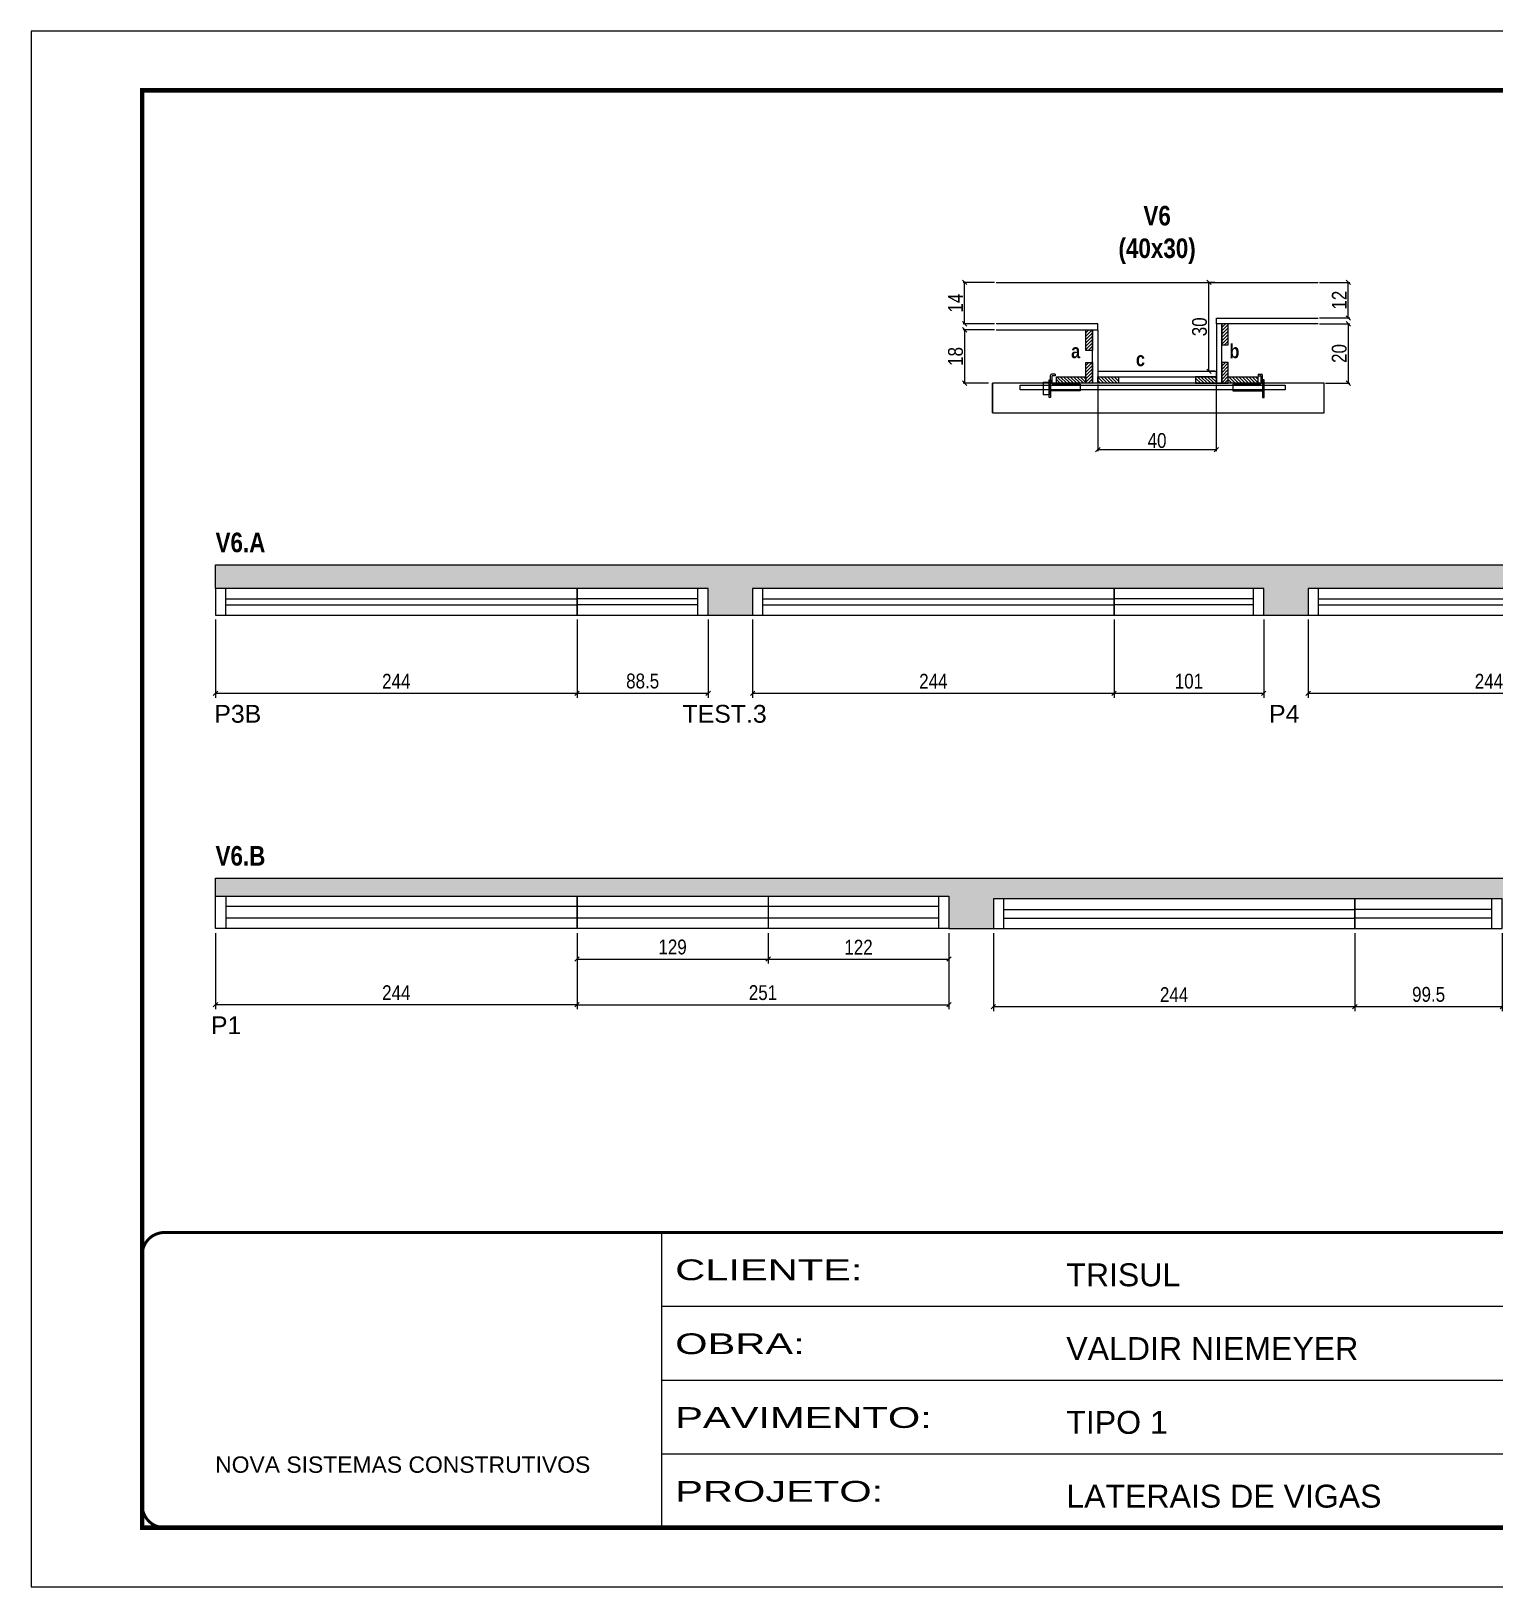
# Model space of a CAD drawing. Extents: x 3330 to 22105, y 1197 to 30204.
# Drawn here: x 6513 to 7501, y 26466 to 27516 of the extents above; entities that cross this region are included whole.
import ezdxf

# ---------------------------------------------------------------- set-up
doc = ezdxf.new("R2010")
doc.units = 0
doc.linetypes.add('CONTINUO', pattern=[0])
doc.linetypes.add('DASHED', pattern=[0.75, 0.5, -0.25])
for name, color, linetype in [('5', 5, 'Continuous'), ('barrote', 251, 'Continuous'), ('COTA', 241, 'Continuous'), ('detalhes', 4, 'Continuous'), ('NOMENCLATURA', 7, 'Continuous'), ('Painéis', 200, 'Continuous'), ('presilha', 1, 'Continuous'), ('SARR_2.2x10', 60, 'Continuous'), ('SARR_2.2x7', 40, 'Continuous')]:
    doc.layers.add(name, color=color, linetype=linetype)
for name, color, linetype, lineweight in [('CONCRETO', 251, 'Continuous', 25), ('Folhas', 255, 'Continuous', 9), ('SARRAFO DE PRESSAO', 251, 'DASHED', 9), ('SCO-___-LAJ', 2, 'Continuous', 0)]:
    doc.layers.add(name, color=color, linetype=linetype, lineweight=lineweight)
doc.styles.add('ARIAL', font='arial.ttf')
doc.styles.add('COTA TECNICA', font='techl___.ttf', dxfattribs={"height": 10})
doc.styles.add('COTA TECNICA 2X', font='techl___.ttf', dxfattribs={"height": 10})
doc.styles.get("Standard").update_dxf_attribs({"font": 'arial.ttf'})
doc.styles.add('TECNICA', font='techb___.ttf', dxfattribs={"height": 10})
doc.styles.add('Tecnologia', font='')
doc.styles.get('Tecnologia').set_extended_font_data('Forgotten Futurist')
doc.dimstyles.new('PAINEL', dxfattribs={"dimtxt": 10, "dimasz": 3, "dimexe": 3, "dimexo": 3, "dimgap": 3, "dimtad": 1, "dimdec": 1, "dimzin": 12, "dimdsep": 46, "dimtxsty": 'COTA TECNICA', "dimblk1": 'OBLIQUE', "dimblk2": 'OBLIQUE', "dimsah": 1, "dimcen": 0.9, "dimclrd": 4, "dimclre": 4, "dimclrt": 240, "dimadec": 1, "dimazin": 3, "dimtfac": 1, "dimtdec": 1, "dimtmove": 0, "dimatfit": 3, "dimfxl": 1, "dimtolj": 1, "dimtzin": 12, "dimarcsym": 0})
doc.dimstyles.new('SECAO', dxfattribs={"dimscale": 0.333333, "dimtxt": 5, "dimasz": 9, "dimexe": 3, "dimexo": 3, "dimgap": 3, "dimtad": 1, "dimdec": 1, "dimlfac": 0.5, "dimzin": 12, "dimdsep": 46, "dimtxsty": 'COTA TECNICA 2X', "dimblk1": 'OBLIQUE', "dimblk2": 'OBLIQUE', "dimsah": 1, "dimcen": 0.9, "dimclrd": 4, "dimclre": 4, "dimclrt": 240, "dimadec": 1, "dimazin": 3, "dimtfac": 1, "dimtdec": 1, "dimtmove": 0, "dimatfit": 3, "dimfxl": 1, "dimtolj": 1, "dimtzin": 12, "dimarcsym": 0})
pattern_1 = [(225, (130833.3964, 60406.6908), (1.122532015, -1.122532015), [])]

# ---------------------------------------------------------------- blocks, each defined once
blk = doc.blocks.new('9999999999')
at = {"color": 30, "linetype": 'CONTINUO'}
for p, q in [((98564.6, 34230.2), (98564.6, 34429.4)), ((98564.6, 34379.6), (99584, 34379.6)), ((98564.6, 34329.8), (99488, 34329.8)), ((98564.6, 34280), (99488, 34280))]:
    blk.add_line(p, q, dxfattribs=at)
at = {"color": 30, "linetype": 'CONTINUO', "const_width": 2}
blk.add_lwpolyline([(99584, 34230.2), (99584, 34414.4, 0.414214), (99569, 34429.4), (98229, 34429.4, 0.414214), (98214, 34414.4), (98214, 34245.2, 0.414214), (98229, 34230.2), (99584, 34230.2)], format="xyb", dxfattribs=at)
at = {"layer": 'Folhas'}
blk.add_lwpolyline([(98139, 34190.2), (99624, 34190.2), (99624, 35240.2), (98139, 35240.2)], close=True, dxfattribs=at)
at = {"layer": 'Folhas', "color": 30, "const_width": 3}
blk.add_lwpolyline([(98214, 34230.2), (99584, 34230.2), (99584, 35200.2), (98214, 35200.2)], close=True, dxfattribs=at)
at = {"color": 7, "linetype": 'Continuous', "ltscale": 5, "style": 'ARIAL'}
for s, height, p in [('TRISUL', 15.48, (98837.7, 34393.1)), ('VALDIR NIEMEYER', 15.483, (98837.7, 34343.3)), ('TIPO 1', 15.48, (98837.7, 34293.5)), ('NOVA SISTEMAS CONSTRUTIVOS', 11.059, (98263.2, 34267.2)), ('LATERAIS DE VIGAS', 15.483, (98837.7, 34243.7))]:
    blk.add_text(s, height=height, dxfattribs=at).set_placement(p)
at = {"layer": 'Folhas', "color": 7, "style": 'Tecnologia', "width": 1.5}
for s, p in [('CLIENTE:', (98573.7, 34397.2)), ('OBRA:', (98573.7, 34347.3)), ('PAVIMENTO:', (98573.7, 34297.5)), ('PROJETO:', (98573.7, 34247.7))]:
    blk.add_text(s, height=14, dxfattribs=at).set_placement(p)
blk = doc.blocks.new('PRESILHA METÁLICA 1')
at = {"layer": 'presilha'}
for p, q in [((7.5, 10.6), (7.5, 19.9)), ((12, 21), (8.6, 21)), ((9, 11.6), (9, 18.9)), ((12, 19.5), (9.6, 19.5)), ((12, 21), (12, 19.5)), ((0, 13), (6, 13)), ((0, 13), (0, 0)), ((6, 0), (0, 0)), ((6, 15.5), (7.5, 15.5)), ((6, -2.5), (6, 15.5)), ((6, 13), (6, 0)), ((7.5, 15.5), (7.5, -2.5)), ((37.5, 4.1), (7.5, 4.1)), ((37.5, 11), (9.6, 11)), ((37.5, 11), (37.5, 4.1)), ((7.5, -2.5), (6, -2.5))]:
    blk.add_line(p, q, dxfattribs=at)
for centre, radius, start, end in [((8.6, 19.9), 1.14, 90, 180), ((9.6, 18.9), 0.57, 90, 180), ((9.6, 11.6), 0.57, 180, 270)]:
    blk.add_arc(centre, radius, start, end, dxfattribs=at)
blk = doc.blocks.new('PRESILHA METÁLICA 2')
at = {"layer": 'presilha'}
for p, q in [((-5.2, 23.5), (-5.2, 22)), ((-5.2, 23.5), (-1.9, 23.5)), ((-5.2, 22), (-2.8, 22)), ((-2.2, 14.1), (-2.2, 21.4)), ((0.8, 18), (-0.8, 18)), ((-0.8, 18), (-0.8, 0)), ((-0.8, 14.6), (-0.8, 22.4)), ((0.8, 0), (0.8, 18)), ((-30.8, 13.5), (-30.8, 6.6)), ((-30.8, 13.5), (-2.8, 13.5)), ((-30.8, 6.6), (-0.8, 6.6)), ((-0.8, 0), (0.8, 0))]:
    blk.add_line(p, q, dxfattribs=at)
for centre, radius, start, end in [((-2.8, 21.4), 0.57, 0, 90), ((-1.9, 22.4), 1.14, 0, 90), ((-2.8, 14.1), 0.57, 270, 0)]:
    blk.add_arc(centre, radius, start, end, dxfattribs=at)
blk = doc.blocks.new('_Oblique')
at = {"color": 0, "linetype": 'ByBlock', "lineweight": -2}
blk.add_line((-0.5, -0.5), (0.5, 0.5), dxfattribs=at)
blk = doc.blocks.new('*D1849')
at = {"layer": 'COTA', "color": 4, "lineweight": -2, "transparency": 16777216}
for p, q in [((7382.9, 27318.4), (7403.3, 27318.4)), ((7402.3, 27318.4), (7402.3, 27278.4)), ((7387, 27278.4), (7403.3, 27278.4))]:
    blk.add_line(p, q, dxfattribs=at)
at = {"layer": 'Defpoints', "color": 0, "transparency": 16777216}
for p in [(7381.9, 27318.4), (7386, 27278.4), (7402.3, 27278.4)]:
    blk.add_point(p, dxfattribs=at)
at = {"layer": 'COTA', "color": 4, "lineweight": -2, "transparency": 16777216, "xscale": 3, "yscale": 3, "zscale": 3}
for p, rotation in [((7402.3, 27318.4), 90), ((7402.3, 27278.4), 270)]:
    blk.add_blockref('_Oblique', p, dxfattribs=dict(at, rotation=rotation))
at = {"layer": 'COTA', "color": 240, "transparency": 16777216, "insert": (7396.2, 27298.4), "char_height": 10, "attachment_point": 5, "rotation": 90, "style": 'COTA TECNICA 2X'}
blk.add_mtext('\\A1;20', dxfattribs=at)
blk = doc.blocks.new('*D1850')
at = {"layer": 'COTA', "color": 4, "lineweight": -2, "transparency": 16777216}
for p, q in [((7382.9, 27346.4), (7403.3, 27346.4)), ((7402.3, 27322.4), (7402.3, 27346.4)), ((7382.9, 27322.4), (7403.3, 27322.4))]:
    blk.add_line(p, q, dxfattribs=at)
at = {"layer": 'Defpoints', "color": 0, "transparency": 16777216}
for p in [(7381.9, 27346.4), (7402.3, 27346.4), (7381.9, 27322.4, 0)]:
    blk.add_point(p, dxfattribs=at)
at = {"layer": 'COTA', "color": 4, "lineweight": -2, "transparency": 16777216, "xscale": 3, "yscale": 3, "zscale": 3}
for p, rotation in [((7402.3, 27346.4), 90), ((7402.3, 27322.4), 270)]:
    blk.add_blockref('_Oblique', p, dxfattribs=dict(at, rotation=rotation))
at = {"layer": 'COTA', "color": 240, "transparency": 16777216, "insert": (7396.2, 27334.4), "char_height": 10, "attachment_point": 5, "rotation": 90, "style": 'COTA TECNICA 2X'}
blk.add_mtext('\\A1;12', dxfattribs=at)
blk = doc.blocks.new('*D1851')
at = {"layer": 'COTA', "color": 4, "lineweight": -2, "transparency": 16777216}
for p, q in [((7163.5, 27314.4), (7142.3, 27314.4)), ((7143.3, 27314.4), (7143.3, 27278.4)), ((7159.4, 27278.4), (7142.3, 27278.4))]:
    blk.add_line(p, q, dxfattribs=at)
at = {"layer": 'Defpoints', "color": 0, "transparency": 16777216}
for p in [(7164.5, 27314.4), (7143.3, 27278.4), (7160.4, 27278.4)]:
    blk.add_point(p, dxfattribs=at)
at = {"layer": 'COTA', "color": 4, "lineweight": -2, "transparency": 16777216, "xscale": 3, "yscale": 3, "zscale": 3}
for p, rotation in [((7143.3, 27314.4), 90), ((7143.3, 27278.4), 270)]:
    blk.add_blockref('_Oblique', p, dxfattribs=dict(at, rotation=rotation))
at = {"layer": 'COTA', "color": 240, "transparency": 16777216, "insert": (7137.2, 27296.4), "char_height": 10, "attachment_point": 5, "rotation": 90, "style": 'COTA TECNICA 2X'}
blk.add_mtext('\\A1;18', dxfattribs=at)
blk = doc.blocks.new('*D1852')
at = {"layer": 'COTA', "color": 4, "lineweight": -2, "transparency": 16777216}
for p, q in [((7312.2, 27346.4), (7307.2, 27346.4)), ((7308.2, 27286.4), (7308.2, 27346.4)), ((7312.2, 27286.4), (7307.2, 27286.4))]:
    blk.add_line(p, q, dxfattribs=at)
at = {"layer": 'Defpoints', "color": 0, "transparency": 16777216}
for p in [(7308.2, 27346.4), (7313.2, 27346.4), (7313.2, 27286.4)]:
    blk.add_point(p, dxfattribs=at)
at = {"layer": 'COTA', "color": 4, "lineweight": -2, "transparency": 16777216, "xscale": 3, "yscale": 3, "zscale": 3}
for p, rotation in [((7308.2, 27346.4), 90), ((7308.2, 27286.4), 270)]:
    blk.add_blockref('_Oblique', p, dxfattribs=dict(at, rotation=rotation))
at = {"layer": 'COTA', "color": 240, "transparency": 16777216, "insert": (7301.9, 27316.4), "char_height": 10, "attachment_point": 5, "rotation": 90, "style": 'COTA TECNICA 2X'}
blk.add_mtext('\\A1;30', dxfattribs=at)
blk = doc.blocks.new('*D1853')
at = {"layer": 'COTA', "color": 4, "lineweight": -2, "transparency": 16777216}
for p, q in [((7163.5, 27346.4), (7142.3, 27346.4)), ((7143.3, 27318.4), (7143.3, 27346.4)), ((7163.5, 27318.4), (7142.3, 27318.4))]:
    blk.add_line(p, q, dxfattribs=at)
at = {"layer": 'Defpoints', "color": 0, "transparency": 16777216}
for p in [(7143.3, 27346.4), (7164.5, 27346.4), (7164.5, 27318.4)]:
    blk.add_point(p, dxfattribs=at)
at = {"layer": 'COTA', "color": 4, "lineweight": -2, "transparency": 16777216, "xscale": 3, "yscale": 3, "zscale": 3}
for p, rotation in [((7143.3, 27346.4), 90), ((7143.3, 27318.4), 270)]:
    blk.add_blockref('_Oblique', p, dxfattribs=dict(at, rotation=rotation))
at = {"layer": 'COTA', "color": 240, "transparency": 16777216, "insert": (7137.2, 27332.4), "char_height": 10, "attachment_point": 5, "rotation": 90, "style": 'COTA TECNICA 2X'}
blk.add_mtext('\\A1;14', dxfattribs=at)
blk = doc.blocks.new('*D1854')
at = {"layer": 'COTA', "color": 4, "lineweight": -2, "transparency": 16777216}
for p, q in [((7233.2, 27277.4), (7233.2, 27232.5)), ((7313.2, 27277.4), (7313.2, 27232.5)), ((7233.2, 27233.5), (7313.2, 27233.5))]:
    blk.add_line(p, q, dxfattribs=at)
at = {"layer": 'Defpoints', "color": 0, "transparency": 16777216}
for p in [(7233.2, 27278.4), (7313.2, 27278.4), (7313.2, 27233.5)]:
    blk.add_point(p, dxfattribs=at)
at = {"layer": 'COTA', "color": 4, "lineweight": -2, "transparency": 16777216, "xscale": 3, "yscale": 3, "zscale": 3, "rotation": 180}
blk.add_blockref('_Oblique', (7233.2, 27233.5), dxfattribs=at)
at = {"layer": 'COTA', "color": 4, "lineweight": -2, "transparency": 16777216, "xscale": 3, "yscale": 3, "zscale": 3}
blk.add_blockref('_Oblique', (7313.2, 27233.5), dxfattribs=at)
at = {"layer": 'COTA', "color": 240, "transparency": 16777216, "insert": (7273.2, 27239.6), "char_height": 10, "attachment_point": 5, "style": 'COTA TECNICA 2X'}
blk.add_mtext('\\A1;40', dxfattribs=at)
blk = doc.blocks.new('*D1855')
at = {"layer": 'COTA', "color": 4, "linetype": 'ByBlock', "lineweight": -2, "transparency": 16777216}
for p, q in [((6637.7, 27118.8), (6637.7, 27066.1)), ((6881.7, 27118.8), (6881.7, 27066.1)), ((6637.7, 27069.1), (6881.7, 27069.1))]:
    blk.add_line(p, q, dxfattribs=at)
at = {"layer": 'Defpoints', "color": 0, "linetype": 'ByBlock', "transparency": 16777216}
for p in [(6637.7, 27121.8), (6881.7, 27121.8), (6881.7, 27069.1)]:
    blk.add_point(p, dxfattribs=at)
at = {"layer": 'COTA', "color": 4, "linetype": 'ByBlock', "lineweight": -2, "transparency": 16777216, "xscale": 3, "yscale": 3, "zscale": 3, "rotation": 180}
blk.add_blockref('_Oblique', (6637.7, 27069.1), dxfattribs=at)
at = {"layer": 'COTA', "color": 4, "linetype": 'ByBlock', "lineweight": -2, "transparency": 16777216, "xscale": 3, "yscale": 3, "zscale": 3}
blk.add_blockref('_Oblique', (6881.7, 27069.1), dxfattribs=at)
at = {"layer": 'COTA', "color": 240, "linetype": 'ByBlock', "transparency": 16777216, "insert": (6759.7, 27077.2), "char_height": 10, "attachment_point": 5, "style": 'COTA TECNICA'}
blk.add_mtext('\\A1;244', dxfattribs=at)
blk = doc.blocks.new('*D1856')
at = {"layer": 'COTA', "color": 4, "linetype": 'ByBlock', "lineweight": -2, "transparency": 16777216}
for p, q in [((6881.7, 27118.8), (6881.7, 27066.1)), ((6970.2, 27118.8), (6970.2, 27066.1)), ((6881.7, 27069.1), (6970.2, 27069.1))]:
    blk.add_line(p, q, dxfattribs=at)
at = {"layer": 'Defpoints', "color": 0, "linetype": 'ByBlock', "transparency": 16777216}
for p in [(6881.7, 27121.8), (6970.2, 27121.8), (6970.2, 27069.1)]:
    blk.add_point(p, dxfattribs=at)
at = {"layer": 'COTA', "color": 4, "linetype": 'ByBlock', "lineweight": -2, "transparency": 16777216, "xscale": 3, "yscale": 3, "zscale": 3, "rotation": 180}
blk.add_blockref('_Oblique', (6881.7, 27069.1), dxfattribs=at)
at = {"layer": 'COTA', "color": 4, "linetype": 'ByBlock', "lineweight": -2, "transparency": 16777216, "xscale": 3, "yscale": 3, "zscale": 3}
blk.add_blockref('_Oblique', (6970.2, 27069.1), dxfattribs=at)
at = {"layer": 'COTA', "color": 240, "linetype": 'ByBlock', "transparency": 16777216, "insert": (6926, 27077.3), "char_height": 10, "attachment_point": 5, "style": 'COTA TECNICA'}
blk.add_mtext('\\A1;88.5', dxfattribs=at)
blk = doc.blocks.new('*D1857')
at = {"layer": 'COTA', "color": 4, "linetype": 'ByBlock', "lineweight": -2, "transparency": 16777216}
for p, q in [((7000.2, 27118.8), (7000.2, 27066.1)), ((7244.2, 27118.8), (7244.2, 27066.1)), ((7000.2, 27069.1), (7244.2, 27069.1))]:
    blk.add_line(p, q, dxfattribs=at)
at = {"layer": 'Defpoints', "color": 0, "linetype": 'ByBlock', "transparency": 16777216}
for p in [(7000.2, 27121.8), (7244.2, 27121.8), (7244.2, 27069.1)]:
    blk.add_point(p, dxfattribs=at)
at = {"layer": 'COTA', "color": 4, "linetype": 'ByBlock', "lineweight": -2, "transparency": 16777216, "xscale": 3, "yscale": 3, "zscale": 3, "rotation": 180}
blk.add_blockref('_Oblique', (7000.2, 27069.1), dxfattribs=at)
at = {"layer": 'COTA', "color": 4, "linetype": 'ByBlock', "lineweight": -2, "transparency": 16777216, "xscale": 3, "yscale": 3, "zscale": 3}
blk.add_blockref('_Oblique', (7244.2, 27069.1), dxfattribs=at)
at = {"layer": 'COTA', "color": 240, "linetype": 'ByBlock', "transparency": 16777216, "insert": (7122.2, 27077.2), "char_height": 10, "attachment_point": 5, "style": 'COTA TECNICA'}
blk.add_mtext('\\A1;244', dxfattribs=at)
blk = doc.blocks.new('*D1858')
at = {"layer": 'COTA', "color": 4, "linetype": 'ByBlock', "lineweight": -2, "transparency": 16777216}
for p, q in [((7244.2, 27118.8), (7244.2, 27066.1)), ((7345.2, 27118.8), (7345.2, 27066.1)), ((7244.2, 27069.1), (7345.2, 27069.1))]:
    blk.add_line(p, q, dxfattribs=at)
at = {"layer": 'Defpoints', "color": 0, "linetype": 'ByBlock', "transparency": 16777216}
for p in [(7244.2, 27121.8), (7345.2, 27121.8), (7345.2, 27069.1)]:
    blk.add_point(p, dxfattribs=at)
at = {"layer": 'COTA', "color": 4, "linetype": 'ByBlock', "lineweight": -2, "transparency": 16777216, "xscale": 3, "yscale": 3, "zscale": 3, "rotation": 180}
blk.add_blockref('_Oblique', (7244.2, 27069.1), dxfattribs=at)
at = {"layer": 'COTA', "color": 4, "linetype": 'ByBlock', "lineweight": -2, "transparency": 16777216, "xscale": 3, "yscale": 3, "zscale": 3}
blk.add_blockref('_Oblique', (7345.2, 27069.1), dxfattribs=at)
at = {"layer": 'COTA', "color": 240, "linetype": 'ByBlock', "transparency": 16777216, "insert": (7294.7, 27077.2), "char_height": 10, "attachment_point": 5, "style": 'COTA TECNICA'}
blk.add_mtext('\\A1;101', dxfattribs=at)
blk = doc.blocks.new('*D1859')
at = {"layer": 'COTA', "color": 4, "linetype": 'ByBlock', "lineweight": -2, "transparency": 16777216}
for p, q in [((7375.2, 27118.8), (7375.2, 27066.1)), ((7619.2, 27118.8), (7619.2, 27066.1)), ((7375.2, 27069.1), (7619.2, 27069.1))]:
    blk.add_line(p, q, dxfattribs=at)
at = {"layer": 'Defpoints', "color": 0, "linetype": 'ByBlock', "transparency": 16777216}
for p in [(7375.2, 27121.8), (7619.2, 27121.8), (7619.2, 27069.1)]:
    blk.add_point(p, dxfattribs=at)
at = {"layer": 'COTA', "color": 4, "linetype": 'ByBlock', "lineweight": -2, "transparency": 16777216, "xscale": 3, "yscale": 3, "zscale": 3, "rotation": 180}
blk.add_blockref('_Oblique', (7375.2, 27069.1), dxfattribs=at)
at = {"layer": 'COTA', "color": 4, "linetype": 'ByBlock', "lineweight": -2, "transparency": 16777216, "xscale": 3, "yscale": 3, "zscale": 3}
blk.add_blockref('_Oblique', (7619.2, 27069.1), dxfattribs=at)
at = {"layer": 'COTA', "color": 240, "linetype": 'ByBlock', "transparency": 16777216, "insert": (7497.2, 27077.2), "char_height": 10, "attachment_point": 5, "style": 'COTA TECNICA'}
blk.add_mtext('\\A1;244', dxfattribs=at)
blk = doc.blocks.new('*D1877')
at = {"layer": 'COTA', "color": 4, "linetype": 'ByBlock', "lineweight": -2, "transparency": 16777216}
for p, q in [((6637.7, 26907.2), (6637.7, 26855.9)), ((6881.7, 26907.2), (6881.7, 26855.9)), ((6881.7, 26858.9), (6637.7, 26858.9))]:
    blk.add_line(p, q, dxfattribs=at)
at = {"layer": 'Defpoints', "color": 0, "linetype": 'ByBlock', "transparency": 16777216}
for p in [(6637.7, 26910.2), (6881.7, 26910.2), (6637.7, 26858.9)]:
    blk.add_point(p, dxfattribs=at)
at = {"layer": 'COTA', "color": 4, "linetype": 'ByBlock', "lineweight": -2, "transparency": 16777216, "xscale": 3, "yscale": 3, "zscale": 3, "rotation": 180}
blk.add_blockref('_Oblique', (6637.7, 26858.9), dxfattribs=at)
at = {"layer": 'COTA', "color": 4, "linetype": 'ByBlock', "lineweight": -2, "transparency": 16777216, "xscale": 3, "yscale": 3, "zscale": 3}
blk.add_blockref('_Oblique', (6881.7, 26858.9), dxfattribs=at)
at = {"layer": 'COTA', "color": 240, "linetype": 'ByBlock', "transparency": 16777216, "insert": (6759.7, 26867), "char_height": 10, "attachment_point": 5, "style": 'COTA TECNICA'}
blk.add_mtext('\\A1;244', dxfattribs=at)
blk = doc.blocks.new('*D1878')
at = {"layer": 'COTA', "color": 4, "linetype": 'ByBlock', "lineweight": -2, "transparency": 16777216}
for p, q in [((6881.7, 26907.2), (6881.7, 26855.9)), ((7132.7, 26907.2), (7132.7, 26855.9)), ((6881.7, 26858.9), (7132.7, 26858.9))]:
    blk.add_line(p, q, dxfattribs=at)
at = {"layer": 'Defpoints', "color": 0, "linetype": 'ByBlock', "transparency": 16777216}
for p in [(6881.7, 26910.2), (7132.7, 26910.2), (7132.7, 26858.9)]:
    blk.add_point(p, dxfattribs=at)
at = {"layer": 'COTA', "color": 4, "linetype": 'ByBlock', "lineweight": -2, "transparency": 16777216, "xscale": 3, "yscale": 3, "zscale": 3, "rotation": 180}
blk.add_blockref('_Oblique', (6881.7, 26858.9), dxfattribs=at)
at = {"layer": 'COTA', "color": 4, "linetype": 'ByBlock', "lineweight": -2, "transparency": 16777216, "xscale": 3, "yscale": 3, "zscale": 3}
blk.add_blockref('_Oblique', (7132.7, 26858.9), dxfattribs=at)
at = {"layer": 'COTA', "color": 240, "linetype": 'ByBlock', "transparency": 16777216, "insert": (7007.2, 26867), "char_height": 10, "attachment_point": 5, "style": 'COTA TECNICA'}
blk.add_mtext('\\A1;251', dxfattribs=at)
blk = doc.blocks.new('*D1879')
at = {"layer": 'COTA', "color": 4, "linetype": 'ByBlock', "lineweight": -2, "transparency": 16777216}
for p, q in [((6881.7, 26907.2), (6881.7, 26886.7)), ((7010.7, 26907.2), (7010.7, 26886.7)), ((6881.7, 26889.7), (7010.7, 26889.7))]:
    blk.add_line(p, q, dxfattribs=at)
at = {"layer": 'Defpoints', "color": 0, "linetype": 'ByBlock', "transparency": 16777216}
for p in [(6881.7, 26910.2), (7010.7, 26910.2), (7010.7, 26889.7)]:
    blk.add_point(p, dxfattribs=at)
at = {"layer": 'COTA', "color": 4, "linetype": 'ByBlock', "lineweight": -2, "transparency": 16777216, "xscale": 3, "yscale": 3, "zscale": 3, "rotation": 180}
blk.add_blockref('_Oblique', (6881.7, 26889.7), dxfattribs=at)
at = {"layer": 'COTA', "color": 4, "linetype": 'ByBlock', "lineweight": -2, "transparency": 16777216, "xscale": 3, "yscale": 3, "zscale": 3}
blk.add_blockref('_Oblique', (7010.7, 26889.7), dxfattribs=at)
at = {"layer": 'COTA', "color": 240, "linetype": 'ByBlock', "transparency": 16777216, "insert": (6946.2, 26897.8), "char_height": 10, "attachment_point": 5, "style": 'COTA TECNICA'}
blk.add_mtext('\\A1;129', dxfattribs=at)
blk = doc.blocks.new('*D1880')
at = {"layer": 'COTA', "color": 4, "linetype": 'ByBlock', "lineweight": -2, "transparency": 16777216}
for p, q in [((7010.7, 26907.2), (7010.7, 26886.7)), ((7132.7, 26907.2), (7132.7, 26886.7)), ((7010.7, 26889.7), (7132.7, 26889.7))]:
    blk.add_line(p, q, dxfattribs=at)
at = {"layer": 'Defpoints', "color": 0, "linetype": 'ByBlock', "transparency": 16777216}
for p in [(7010.7, 26910.2), (7132.7, 26910.2), (7132.7, 26889.7)]:
    blk.add_point(p, dxfattribs=at)
at = {"layer": 'COTA', "color": 4, "linetype": 'ByBlock', "lineweight": -2, "transparency": 16777216, "xscale": 3, "yscale": 3, "zscale": 3, "rotation": 180}
blk.add_blockref('_Oblique', (7010.7, 26889.7), dxfattribs=at)
at = {"layer": 'COTA', "color": 4, "linetype": 'ByBlock', "lineweight": -2, "transparency": 16777216, "xscale": 3, "yscale": 3, "zscale": 3}
blk.add_blockref('_Oblique', (7132.7, 26889.7), dxfattribs=at)
at = {"layer": 'COTA', "color": 240, "linetype": 'ByBlock', "transparency": 16777216, "insert": (7071.7, 26897.7), "char_height": 10, "attachment_point": 5, "style": 'COTA TECNICA'}
blk.add_mtext('\\A1;122', dxfattribs=at)
blk = doc.blocks.new('*D1881')
at = {"layer": 'COTA', "color": 4, "linetype": 'ByBlock', "lineweight": -2, "transparency": 16777216}
for p, q in [((7162.7, 26907.2), (7162.7, 26854.6)), ((7406.7, 26907.2), (7406.7, 26854.6)), ((7162.7, 26857.6), (7406.7, 26857.6))]:
    blk.add_line(p, q, dxfattribs=at)
at = {"layer": 'Defpoints', "color": 0, "linetype": 'ByBlock', "transparency": 16777216}
for p in [(7162.7, 26910.2), (7406.7, 26910.2), (7406.7, 26857.6)]:
    blk.add_point(p, dxfattribs=at)
at = {"layer": 'COTA', "color": 4, "linetype": 'ByBlock', "lineweight": -2, "transparency": 16777216, "xscale": 3, "yscale": 3, "zscale": 3, "rotation": 180}
blk.add_blockref('_Oblique', (7162.7, 26857.6), dxfattribs=at)
at = {"layer": 'COTA', "color": 4, "linetype": 'ByBlock', "lineweight": -2, "transparency": 16777216, "xscale": 3, "yscale": 3, "zscale": 3}
blk.add_blockref('_Oblique', (7406.7, 26857.6), dxfattribs=at)
at = {"layer": 'COTA', "color": 240, "linetype": 'ByBlock', "transparency": 16777216, "insert": (7284.7, 26865.7), "char_height": 10, "attachment_point": 5, "style": 'COTA TECNICA'}
blk.add_mtext('\\A1;244', dxfattribs=at)
blk = doc.blocks.new('*D1882')
at = {"layer": 'COTA', "color": 4, "linetype": 'ByBlock', "lineweight": -2, "transparency": 16777216}
for p, q in [((7406.7, 26907.2), (7406.7, 26854.6)), ((7506.2, 26907.2), (7506.2, 26854.6)), ((7406.7, 26857.6), (7506.2, 26857.6))]:
    blk.add_line(p, q, dxfattribs=at)
at = {"layer": 'Defpoints', "color": 0, "linetype": 'ByBlock', "transparency": 16777216}
for p in [(7406.7, 26910.2), (7506.2, 26910.2), (7506.2, 26857.6)]:
    blk.add_point(p, dxfattribs=at)
at = {"layer": 'COTA', "color": 4, "linetype": 'ByBlock', "lineweight": -2, "transparency": 16777216, "xscale": 3, "yscale": 3, "zscale": 3, "rotation": 180}
blk.add_blockref('_Oblique', (7406.7, 26857.6), dxfattribs=at)
at = {"layer": 'COTA', "color": 4, "linetype": 'ByBlock', "lineweight": -2, "transparency": 16777216, "xscale": 3, "yscale": 3, "zscale": 3}
blk.add_blockref('_Oblique', (7506.2, 26857.6), dxfattribs=at)
at = {"layer": 'COTA', "color": 240, "linetype": 'ByBlock', "transparency": 16777216, "insert": (7456.5, 26865.8), "char_height": 10, "attachment_point": 5, "style": 'COTA TECNICA'}
blk.add_mtext('\\A1;99.5', dxfattribs=at)

msp = doc.modelspace()

# ---------------------------------------------------------------- hatches: boundary and pattern name
at = {"layer": 'COTA', "linetype": 'ByBlock'}
h = msp.add_hatch(dxfattribs=at)
h.set_pattern_fill('AR-CONC', color=256, scale=0.03)
h.set_pattern_definition([(50, (-125691.2733, -5429.082), (5.46554007, -0.47817257), [0.5715, -6.2865]), (355, (-125691.273, -5429.082), (-1.05730264, 5.73170536), [0.4572, -5.02921753]), (100.4514447, (-125690.818, -5429.122), (4.40823741, 5.25353256), [0.48570026, -5.34270734]), (46.1842, (-125691.273, -5427.558), (8.13237123, -1.26126984), [0.85725, -9.42975]), (96.6355576, (-125690.5956, -5427.663), (7.122124, 7.42278374), [0.7285507, -8.01406824]), (351.184151, (-125691.273, -5427.558), (7.122124, 7.42278374), [0.685799, -7.54379196]), (21, (-125690.5113, -5427.939), (4.54843174, -3.06795595), [0.5715, -6.2865]), (326, (-125690.511, -5427.939), (1.85406085, 5.52563898), [0.4572, -5.0292]), (71.451445, (-125690.132, -5428.195), (6.40249258, 2.45768307), [0.48570026, -5.34269813]), (37.5, (-125691.2733, -5429.0821), (0.092658098, 2.536651166), [0, -4.96824, 0, -5.1054, 0, -5.04825]), (7.5, (-125691.2733, -5429.0821), (2.004589875, 3.005417245), [0, -2.91084, 0, -4.85394, 0, -1.92405]), (327.5, (-125692.9725, -5429.0821), (4.067717855, -0.17186232), [0, -1.905, 0, -5.9436, 0, -7.8867]), (317.5, (-125693.7345, -5429.082), (4.44387544, 0.76279473), [0, -2.4765, 0, -3.94716, 0, -5.6007])])
h.paths.add_polyline_path([(7345.21, 27121.76), (7375.21, 27121.76), (7375.21, 27139.76), (7619.21, 27139.76), (7870.71, 27139.76), (7870.71, 27155.76), (6637.71, 27155.76), (6637.71, 27139.76), (6881.71, 27139.76), (6970.21, 27139.76), (6970.21, 27121.76), (7000.21, 27121.76), (7000.21, 27139.76), (7244.21, 27139.76), (7345.21, 27139.76)])
h = msp.add_hatch(dxfattribs=at)
h.set_pattern_fill('AR-CONC', color=256, scale=0.03)
h.set_pattern_definition([(50, (-125690.2733, -5427.082), (5.46554007, -0.47817257), [0.5715, -6.2865]), (355, (-125690.273, -5427.082), (-1.05730264, 5.73170536), [0.4572, -5.02921753]), (100.4514447, (-125689.818, -5427.122), (4.40823741, 5.25353256), [0.48570026, -5.34270734]), (46.1842, (-125690.273, -5425.558), (8.13237123, -1.26126984), [0.85725, -9.42975]), (96.6355576, (-125689.5956, -5425.663), (7.122124, 7.42278374), [0.7285507, -8.01406824]), (351.184151, (-125690.273, -5425.558), (7.122124, 7.42278374), [0.685799, -7.54379196]), (21, (-125689.5113, -5425.939), (4.54843174, -3.06795595), [0.5715, -6.2865]), (326, (-125689.511, -5425.939), (1.85406085, 5.52563898), [0.4572, -5.0292]), (71.451445, (-125689.132, -5426.195), (6.40249258, 2.45768307), [0.48570026, -5.34269813]), (37.5, (-125690.2733, -5427.0821), (0.092658098, 2.536651166), [0, -4.96824, 0, -5.1054, 0, -5.04825]), (7.5, (-125690.2733, -5427.0821), (2.004589875, 3.005417245), [0, -2.91084, 0, -4.85394, 0, -1.92405]), (327.5, (-125691.9725, -5427.0821), (4.067717855, -0.17186232), [0, -1.905, 0, -5.9436, 0, -7.8867]), (317.5, (-125692.7345, -5427.082), (4.44387544, 0.76279473), [0, -2.4765, 0, -3.94716, 0, -5.6007])])
h.paths.add_polyline_path([(6637.71, 26944.25), (6637.71, 26932.25), (6881.71, 26932.25), (7132.71, 26932.25), (7132.71, 26910.25), (7162.71, 26910.25), (7162.71, 26930.25), (7406.71, 26930.25), (7506.21, 26930.25), (7506.21, 26910.25), (7536.21, 26910.25), (7536.21, 26930.25), (7780.21, 26930.25), (7824.21, 26930.25), (7824.21, 26944.25)])
at = {"layer": 'SARR_2.2x10'}
h = msp.add_hatch(dxfattribs=at)
h.set_pattern_fill('ANSI31', color=256, scale=0.5, angle=90)
h.set_pattern_definition([(135, (40398.7654, -96233.8175), (-1.122532015, -1.122532015), [])])
h.paths.add_polyline_path([(7205.23, 27282.75), (7205.23, 27278.35), (7225.23, 27278.35), (7225.23, 27282.75)])
h = msp.add_hatch(dxfattribs=at)
h.set_pattern_fill('ANSI31', color=256, scale=0.5, angle=90)
h.set_pattern_definition([(135, (40514.7654, -96233.8175), (-1.122532015, -1.122532015), [])])
h.paths.add_polyline_path([(7321.23, 27282.75), (7321.23, 27278.35), (7341.23, 27278.35), (7341.23, 27282.75)])
at = {"layer": 'SARR_2.2x7'}
h = msp.add_hatch(dxfattribs=at)
h.set_pattern_fill('ANSI31', color=256, scale=0.5, angle=180)
h.set_pattern_definition([(225, (130833.3964, 60428.6908), (1.122532015, -1.122532015), [])])
h.paths.add_polyline_path([(7229.63, 27300.35), (7225.23, 27300.35), (7225.23, 27314.35), (7229.63, 27314.35)])
h = msp.add_hatch(dxfattribs=at)
h.set_pattern_fill('ANSI31', color=256, scale=0.5, angle=180)
h.set_pattern_definition([(225, (130833.3964, 60432.6908), (1.122532015, -1.122532015), [])])
h.paths.add_polyline_path([(7316.83, 27304.35), (7321.23, 27304.35), (7321.23, 27318.35), (7316.83, 27318.35)])
h = msp.add_hatch(dxfattribs=at)
h.set_pattern_fill('ANSI31', color=256, scale=0.5, angle=180)
h.set_pattern_definition(pattern_1)
h.paths.add_polyline_path([(7229.63, 27278.35), (7225.23, 27278.35), (7225.23, 27292.35), (7229.63, 27292.35)])
h = msp.add_hatch(dxfattribs=at)
h.set_pattern_fill('ANSI31', color=256, scale=0.5, angle=180)
h.set_pattern_definition(pattern_1)
h.paths.add_polyline_path([(7316.83, 27278.35), (7321.23, 27278.35), (7321.23, 27292.35), (7316.83, 27292.35)])
h = msp.add_hatch(dxfattribs=at)
h.set_pattern_fill('ANSI31', color=256, scale=0.5, angle=90)
h.set_pattern_definition([(135, (40468.7654, -96233.8175), (-1.122532015, -1.122532015), [])])
h.paths.add_polyline_path([(7247.23, 27278.35), (7247.23, 27282.75), (7233.23, 27282.75), (7233.23, 27278.35)])
h = msp.add_hatch(dxfattribs=at)
h.set_pattern_fill('ANSI31', color=256, scale=0.5, angle=90)
h.set_pattern_definition([(135, (40448.7654, -96233.8175), (-1.122532015, -1.122532015), [])])
h.paths.add_polyline_path([(7299.23, 27278.35), (7299.23, 27282.75), (7313.23, 27282.75), (7313.23, 27278.35)])

# ---------------------------------------------------------------- linework, layer by layer
at = {"layer": 'barrote'}
msp.add_lwpolyline([(7162.17, 27258.35), (7386.09, 27258.35), (7386.09, 27278.35), (7162.17, 27278.35)], close=True, dxfattribs=at)
at = {"layer": 'CONCRETO', "linetype": 'Continuous'}
for p, q in [((7164.53, 27346.35), (7381.93, 27346.35)), ((7313.23, 27322.35), (7381.93, 27322.35))]:
    msp.add_line(p, q, dxfattribs=at)
at = {"layer": 'COTA', "linetype": 'ByBlock'}
for p, q in [((6637.71, 27139.76), (6637.71, 27155.76)), ((6637.71, 27155.76), (7870.71, 27155.76)), ((6970.21, 27121.76), (7000.21, 27121.76)), ((7345.21, 27121.76), (7375.21, 27121.76)), ((6637.71, 26932.25), (6637.71, 26944.25)), ((6637.71, 26944.25), (7824.21, 26944.25)), ((7132.71, 26910.25), (7162.71, 26910.25))]:
    msp.add_line(p, q, dxfattribs=at)
at = {"layer": 'detalhes', "color": 250}
msp.add_line((7162.17, 27258.35), (7162.17, 27278.35), dxfattribs=at)
at = {"layer": 'Painéis', "linetype": 'Continuous'}
msp.add_line((7010.71, 26932.25), (7010.71, 26910.25), dxfattribs=at)
at = {"layer": 'Painéis', "linetype": 'Continuous', "elevation": 0}
for points in [[(7381.93, 27318.35), (7313.23, 27318.35), (7313.23, 27322.35), (7381.93, 27322.35)], [(7164.53, 27314.35), (7233.23, 27314.35), (7233.23, 27318.35), (7164.53, 27318.35)]]:
    msp.add_lwpolyline(points, dxfattribs=at)
at = {"layer": 'Painéis', "linetype": 'Continuous'}
for points in [[(7229.63, 27278.35), (7229.63, 27314.35), (7233.23, 27314.35), (7233.23, 27278.35)], [(7316.83, 27278.35), (7316.83, 27318.35), (7313.23, 27318.35), (7313.23, 27278.35)], [(7313.23, 27286.35), (7233.23, 27286.35), (7233.23, 27282.75), (7313.23, 27282.75)], [(6637.71, 27121.76), (6881.71, 27121.76), (6881.71, 27139.76), (6637.71, 27139.76)], [(6881.71, 27121.76), (6970.21, 27121.76), (6970.21, 27139.76), (6881.71, 27139.76)], [(7000.21, 27121.76), (7244.21, 27121.76), (7244.21, 27139.76), (7000.21, 27139.76)], [(7244.21, 27121.76), (7345.21, 27121.76), (7345.21, 27139.76), (7244.21, 27139.76)], [(7375.21, 27121.76), (7619.21, 27121.76), (7619.21, 27139.76), (7375.21, 27139.76)], [(6637.71, 26932.25), (6881.71, 26932.25), (6881.71, 26910.25), (6637.71, 26910.25)], [(6881.71, 26932.25), (7132.71, 26932.25), (7132.71, 26910.25), (6881.71, 26910.25)], [(7162.71, 26910.25), (7406.71, 26910.25), (7406.71, 26930.25), (7162.71, 26930.25)], [(7406.71, 26910.25), (7506.21, 26910.25), (7506.21, 26930.25), (7406.71, 26930.25)]]:
    msp.add_lwpolyline(points, close=True, dxfattribs=at)
at = {"layer": 'SARR_2.2x10'}
for points in [[(7205.23, 27282.75), (7225.23, 27282.75), (7225.23, 27278.35), (7205.23, 27278.35)], [(7321.23, 27282.75), (7341.23, 27282.75), (7341.23, 27278.35), (7321.23, 27278.35)]]:
    msp.add_lwpolyline(points, close=True, dxfattribs=at)
at = {"layer": 'SARR_2.2x7', "linetype": 'Continuous'}
for p, q in [((6644.71, 27121.76), (6644.71, 27139.76)), ((6644.71, 27132.76), (6881.71, 27132.76)), ((6963.21, 27132.76), (6881.71, 27132.76)), ((6963.21, 27121.76), (6963.21, 27139.76)), ((7007.21, 27121.76), (7007.21, 27139.76)), ((7007.21, 27132.76), (7244.21, 27132.76)), ((7338.21, 27132.76), (7244.21, 27132.76)), ((7338.21, 27121.76), (7338.21, 27139.76)), ((7382.21, 27121.76), (7382.21, 27139.76)), ((7382.21, 27132.76), (7619.21, 27132.76)), ((6644.71, 27128.76), (6881.71, 27128.76)), ((6963.21, 27128.76), (6881.71, 27128.76)), ((7007.21, 27128.76), (7244.21, 27128.76)), ((7338.21, 27128.76), (7244.21, 27128.76)), ((7382.21, 27128.76), (7619.21, 27128.76)), ((6644.71, 26932.25), (6644.71, 26910.25)), ((6881.71, 26925.25), (6644.71, 26925.25)), ((7125.71, 26925.25), (6881.71, 26925.25)), ((7125.71, 26932.25), (7125.71, 26910.25)), ((7169.71, 26910.25), (7169.71, 26930.25)), ((7169.71, 26923.25), (7406.71, 26923.25)), ((7499.21, 26923.25), (7406.71, 26923.25)), ((7499.21, 26910.25), (7499.21, 26930.25)), ((6881.71, 26917.25), (6644.71, 26917.25)), ((7125.71, 26917.25), (6881.71, 26917.25)), ((7169.71, 26917.25), (7406.71, 26917.25)), ((7499.21, 26917.25), (7406.71, 26917.25))]:
    msp.add_line(p, q, dxfattribs=at)
at = {"layer": 'SARR_2.2x7'}
for points in [[(7229.63, 27314.35), (7229.63, 27300.35), (7225.23, 27300.35), (7225.23, 27314.35)], [(7316.83, 27318.35), (7316.83, 27304.35), (7321.23, 27304.35), (7321.23, 27318.35)], [(7229.63, 27292.35), (7229.63, 27278.35), (7225.23, 27278.35), (7225.23, 27292.35)], [(7316.83, 27292.35), (7316.83, 27278.35), (7321.23, 27278.35), (7321.23, 27292.35)], [(7233.23, 27282.75), (7247.23, 27282.75), (7247.23, 27278.35), (7233.23, 27278.35)], [(7313.23, 27282.75), (7299.23, 27282.75), (7299.23, 27278.35), (7313.23, 27278.35)]]:
    msp.add_lwpolyline(points, close=True, dxfattribs=at)
at = {"layer": 'SCO-___-LAJ', "color": 1}
msp.add_lwpolyline([(7180.77, 27277.02), (7359.64, 27277.02), (7359.64, 27273.82), (7180.77, 27273.82)], close=True, dxfattribs=at)

# ---------------------------------------------------------------- block references
at = {"layer": 'presilha', "xscale": 0.6666666666666666, "yscale": 0.6666666666666666, "zscale": 0.6666666666666666}
for name, p in [('PRESILHA METÁLICA 1', (7196.36, 27270.39)), ('PRESILHA METÁLICA 2', (7344.91, 27268.72))]:
    msp.add_blockref(name, p, dxfattribs=at)
at = {"layer": 'SARRAFO DE PRESSAO', "color": 6, "linetype": 'ByBlock'}
msp.add_blockref('9999999999', (-91625.75, -7724.23), dxfattribs=at)

# ---------------------------------------------------------------- texts
at = {"layer": '5', "linetype": 'Continuous'}
for s, rotation, p in [('P3B', 0.00004, (6636.88, 27049.23)), ('TEST.3', 0.00004, (6952.9, 27049.23)), ('P4', 0.00004, (7348.79, 27049.23)), ('P1', 359.99996, (6634.61, 26839.01))]:
    msp.add_text(s, height=12, rotation=rotation, dxfattribs=at).set_placement(p)
at = {"layer": 'detalhes', "style": 'TECNICA'}
for s, p in [('a', (7215.19, 27295.25)), ('b', (7322.03, 27295.24)), ('c', (7258.93, 27289.82))]:
    msp.add_text(s, height=9.6, dxfattribs=at).set_placement(p)
at = {"layer": 'NOMENCLATURA', "style": 'TECNICA'}
for s, p in [('V6.A', (6637.71, 27164.28)), ('V6.B', (6637.71, 26952.77))]:
    msp.add_text(s, height=13.2, dxfattribs=at).set_placement(p)
at = {"layer": 'NOMENCLATURA', "insert": (7273.23, 27398.05), "char_height": 13.2, "attachment_point": 2, "style": 'TECNICA'}
msp.add_mtext_dynamic_manual_height_columns('V6\\P(40x30)', width=300.2766, gutter_width=1, heights=[0], dxfattribs=at)

# ---------------------------------------------------------------- dimensions: what is measured, and where the dimension line sits
at = {"layer": 'COTA'}
for base, p1, p2, picture, middle in [((7143.31, 27346.35), (7164.53, 27318.35), (7164.53, 27346.35), '*D1853', (7137.24, 27332.35)), ((7308.15, 27346.35), (7313.23, 27286.35), (7313.23, 27346.35), '*D1852', (7301.93, 27316.35)), ((7402.27, 27346.35), (7381.93, 27322.35, 0), (7381.93, 27346.35), '*D1850', (7396.22, 27334.35)), ((7143.31, 27278.35, 0), (7164.53, 27314.35), (7160.41, 27278.35, 0), '*D1851', (7137.21, 27296.35, 0)), ((7402.27, 27278.35, 0), (7381.93, 27318.35), (7386.04, 27278.35, 0), '*D1849', (7396.17, 27298.35, 0))]:
    dim = msp.add_linear_dim(base=base, p1=p1, p2=p2, angle=90, dimstyle='SECAO', dxfattribs=at)
    dim.commit()
    dim.dimension.update_dxf_attribs({"geometry": picture, "text_midpoint": middle})
dim = msp.add_linear_dim(base=(7313.23, 27233.53), p1=(7233.23, 27278.35), p2=(7313.23, 27278.35), dimstyle='SECAO', dxfattribs=at)
dim.commit()
dim.dimension.update_dxf_attribs({"geometry": '*D1854', "text_midpoint": (7273.23, 27239.63)})
at = {"layer": 'COTA', "linetype": 'ByBlock'}
for base, p1, p2, picture, middle in [((6881.71, 27069.13), (6637.71, 27121.76), (6881.71, 27121.76), '*D1855', (6759.71, 27077.2)), ((6970.21, 27069.13), (6881.71, 27121.76), (6970.21, 27121.76), '*D1856', (6925.96, 27077.26)), ((7244.21, 27069.13), (7000.21, 27121.76), (7244.21, 27121.76), '*D1857', (7122.21, 27077.2)), ((7345.21, 27069.13), (7244.21, 27121.76), (7345.21, 27121.76), '*D1858', (7294.71, 27077.23)), ((7619.21, 27069.13), (7375.21, 27121.76), (7619.21, 27121.76), '*D1859', (7497.21, 27077.2)), ((6637.71, 26858.91), (6881.71, 26910.25), (6637.71, 26910.25), '*D1877', (6759.71, 26866.99)), ((7132.71, 26858.91), (6881.71, 26910.25), (7132.71, 26910.25), '*D1878', (7007.21, 26867.02)), ((7010.71, 26889.69), (6881.71, 26910.25), (7010.71, 26910.25), '*D1879', (6946.21, 26897.77)), ((7406.71, 26857.61), (7162.71, 26910.25), (7406.71, 26910.25), '*D1881', (7284.71, 26865.69)), ((7506.21, 26857.61), (7406.71, 26910.25), (7506.21, 26910.25), '*D1882', (7456.46, 26865.75))]:
    dim = msp.add_linear_dim(base=base, p1=p1, p2=p2, dimstyle='PAINEL', dxfattribs=at)
    dim.commit()
    dim.dimension.update_dxf_attribs({"geometry": picture, "text_midpoint": middle})
dim = msp.add_linear_dim(base=(7132.71, 26889.69), p1=(7010.71, 26910.25), p2=(7132.71, 26910.25), dimstyle='PAINEL', override={"dimtmove": 1}, dxfattribs=at)
dim.commit()
dim.dimension.update_dxf_attribs({"geometry": '*D1880', "text_midpoint": (7071.71, 26897.75)})

doc.saveas('drawing.dxf')
